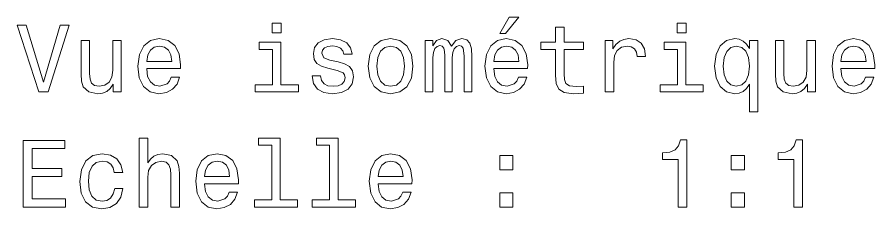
# Model space of a CAD drawing. Extents: x 291 to 1058, y 103 to 772.
# Drawn here: x 869.52 to 914.53, y 222.76 to 232.84 of the extents above; entities that cross this region are included whole.
import ezdxf

# ---------------------------------------------------------------- set-up
doc = ezdxf.new("R2010")
doc.units = 0

msp = doc.modelspace()

# ---------------------------------------------------------------- linework, layer by layer
at = {"color": 7, "lineweight": 13}
for points in [[(894.844, 231.98), (895.141, 231.98), (895.842, 232.837), (895.348, 232.837)], [(871.781, 232.409), (870.904, 229.428), (870.001, 232.409), (869.522, 232.409), (870.651, 228.904), (871.156, 228.904), (872.26, 232.409)], [(883.376, 232.525), (882.906, 232.525), (882.906, 232.02), (883.376, 232.02)], [(897.779, 231.143), (897.779, 229.786), (897.809, 229.347), (897.95, 229.045), (898.233, 228.868), (898.712, 228.808), (899.237, 228.833), (899.237, 229.216), (898.853, 229.186), (898.505, 229.226), (898.319, 229.352), (898.238, 229.564), (898.223, 229.862), (898.223, 231.143), (899.237, 231.143), (899.237, 231.521), (898.223, 231.521), (898.223, 232.313), (897.779, 232.313), (897.779, 231.521), (897.012, 231.521), (897.012, 231.143)], [(904.628, 232.525), (904.159, 232.525), (904.159, 232.02), (904.628, 232.02)], [(874.984, 231.612), (874.54, 231.612), (874.54, 230.048), (874.489, 229.685), (874.343, 229.423), (874.116, 229.262), (873.819, 229.211), (873.582, 229.252), (873.43, 229.373), (873.345, 229.579), (873.324, 229.872), (873.324, 231.612), (872.881, 231.612), (872.881, 229.832), (872.896, 229.473), (872.992, 229.176), (873.284, 228.904), (873.753, 228.808), (874.005, 228.843), (874.222, 228.934), (874.409, 229.09), (874.56, 229.317), (874.56, 228.904), (874.984, 228.904)], [(876.32, 230.129), (878.095, 230.129), (878.1, 230.336), (878.02, 230.916), (877.798, 231.35), (877.445, 231.612), (876.976, 231.708), (876.517, 231.607), (876.164, 231.324), (875.937, 230.865), (875.856, 230.26), (875.932, 229.64), (876.159, 229.186), (876.507, 228.904), (876.961, 228.808), (877.354, 228.873), (877.677, 229.045), (877.914, 229.317), (878.05, 229.68), (877.611, 229.68), (877.52, 229.479), (877.389, 229.327), (877.016, 229.206), (876.729, 229.262), (876.512, 229.438), (876.37, 229.726), (876.32, 230.114)], [(883.36, 229.277), (883.36, 231.521), (882.221, 231.521), (882.221, 231.143), (882.917, 231.143), (882.917, 229.277), (882.009, 229.277), (882.009, 228.904), (884.278, 228.904), (884.278, 229.277)], [(886.366, 230.482), (885.938, 230.583), (885.62, 230.699), (885.514, 230.936), (885.544, 231.102), (885.65, 231.223), (885.821, 231.299), (886.069, 231.329), (886.306, 231.299), (886.492, 231.208), (886.613, 231.072), (886.664, 230.891), (887.097, 230.891), (887.097, 230.901), (887.022, 231.229), (886.815, 231.486), (886.492, 231.647), (886.069, 231.708), (885.64, 231.647), (885.327, 231.481), (885.131, 231.234), (885.07, 230.921), (885.115, 230.618), (885.257, 230.406), (885.489, 230.255), (885.827, 230.149), (886.321, 230.028), (886.623, 229.902), (886.704, 229.801), (886.734, 229.65), (886.689, 229.463), (886.568, 229.322), (886.371, 229.231), (886.109, 229.201), (885.832, 229.231), (885.63, 229.337), (885.494, 229.509), (885.438, 229.746), (885.01, 229.746), (885.08, 229.342), (885.287, 229.05), (885.615, 228.873), (886.069, 228.808), (886.543, 228.873), (886.891, 229.05), (887.102, 229.332), (887.178, 229.7), (887.123, 230.018), (886.966, 230.235), (886.709, 230.376)], [(887.945, 230.255), (888.025, 229.64), (888.257, 229.186), (888.626, 228.904), (889.12, 228.808), (889.609, 228.904), (889.977, 229.181), (890.209, 229.635), (890.295, 230.255), (890.209, 230.87), (889.977, 231.329), (889.609, 231.607), (889.12, 231.708), (888.626, 231.607), (888.257, 231.324), (888.025, 230.87)], [(890.935, 228.904), (891.344, 228.904), (891.344, 230.714), (891.369, 230.986), (891.445, 231.183), (891.561, 231.299), (891.712, 231.345), (891.833, 231.304), (891.914, 231.203), (891.954, 231.032), (891.969, 230.805), (891.969, 228.904), (892.352, 228.904), (892.352, 230.714), (892.378, 230.981), (892.453, 231.178), (892.574, 231.299), (892.726, 231.345), (892.847, 231.304), (892.927, 231.203), (892.978, 230.805), (892.978, 228.904), (893.386, 228.904), (893.386, 230.775), (893.361, 231.163), (893.28, 231.461), (893.119, 231.642), (892.857, 231.708), (892.549, 231.607), (892.312, 231.314), (892.126, 231.602), (891.813, 231.708), (891.525, 231.607), (891.329, 231.324), (891.329, 231.612), (890.935, 231.612)], [(894.536, 230.129), (896.311, 230.129), (896.316, 230.336), (896.236, 230.916), (896.014, 231.35), (895.661, 231.612), (895.192, 231.708), (894.733, 231.607), (894.38, 231.324), (894.153, 230.865), (894.072, 230.26), (894.148, 229.64), (894.375, 229.186), (894.723, 228.904), (895.177, 228.808), (895.57, 228.873), (895.893, 229.045), (896.13, 229.317), (896.266, 229.68), (895.827, 229.68), (895.737, 229.479), (895.605, 229.327), (895.232, 229.206), (894.945, 229.262), (894.728, 229.438), (894.587, 229.726), (894.536, 230.114)], [(900.386, 228.904), (900.83, 228.904), (900.83, 230.452), (900.876, 230.825), (901.012, 231.092), (901.234, 231.254), (901.531, 231.309), (901.753, 231.274), (901.919, 231.173), (902.02, 231.002), (902.056, 230.77), (902.505, 230.77), (902.444, 231.178), (902.278, 231.471), (902, 231.647), (901.622, 231.708), (901.365, 231.667), (901.143, 231.566), (900.946, 231.395), (900.79, 231.163), (900.79, 231.612), (900.386, 231.612)], [(904.613, 229.277), (904.613, 231.521), (903.473, 231.521), (903.473, 231.143), (904.169, 231.143), (904.169, 229.277), (903.261, 229.277), (903.261, 228.904), (905.53, 228.904), (905.53, 229.277)], [(907.956, 231.193), (907.8, 231.42), (907.623, 231.582), (907.417, 231.672), (907.18, 231.708), (906.751, 231.607), (906.418, 231.324), (906.201, 230.87), (906.126, 230.26), (906.201, 229.645), (906.418, 229.191), (906.751, 228.904), (907.18, 228.808), (907.417, 228.838), (907.618, 228.924), (907.795, 229.08), (907.956, 229.317), (907.956, 227.855), (908.4, 227.855), (908.4, 231.612), (907.956, 231.612)], [(911.416, 231.612), (910.972, 231.612), (910.972, 230.048), (910.922, 229.685), (910.775, 229.423), (910.548, 229.262), (910.251, 229.211), (910.014, 229.252), (909.863, 229.373), (909.777, 229.579), (909.757, 229.872), (909.757, 231.612), (909.313, 231.612), (909.313, 229.832), (909.328, 229.473), (909.424, 229.176), (909.716, 228.904), (910.185, 228.808), (910.438, 228.843), (910.654, 228.934), (910.841, 229.09), (910.992, 229.317), (910.992, 228.904), (911.416, 228.904)], [(912.752, 230.129), (914.528, 230.129), (914.533, 230.336), (914.452, 230.916), (914.23, 231.35), (913.877, 231.612), (913.408, 231.708), (912.949, 231.607), (912.596, 231.324), (912.369, 230.865), (912.288, 230.26), (912.364, 229.64), (912.591, 229.186), (912.939, 228.904), (913.393, 228.808), (913.786, 228.873), (914.109, 229.045), (914.346, 229.317), (914.482, 229.68), (914.043, 229.68), (913.953, 229.479), (913.821, 229.327), (913.448, 229.206), (913.161, 229.262), (912.944, 229.438), (912.803, 229.726), (912.752, 230.114)], [(876.32, 230.502), (876.376, 230.85), (876.512, 231.107), (876.718, 231.264), (876.991, 231.319), (877.258, 231.264), (877.465, 231.107), (877.591, 230.85), (877.636, 230.502)], [(888.399, 230.26), (888.444, 230.714), (888.585, 231.042), (888.812, 231.244), (889.12, 231.314), (889.422, 231.244), (889.649, 231.047), (889.791, 230.714), (889.841, 230.26), (889.791, 229.801), (889.649, 229.468), (889.422, 229.267), (889.12, 229.201), (888.812, 229.267), (888.585, 229.468), (888.444, 229.801)], [(894.536, 230.502), (894.592, 230.85), (894.728, 231.107), (894.935, 231.264), (895.207, 231.319), (895.474, 231.264), (895.681, 231.107), (895.807, 230.85), (895.852, 230.502)], [(906.579, 230.26), (906.625, 230.709), (906.766, 231.037), (906.978, 231.239), (907.255, 231.309), (907.548, 231.239), (907.77, 231.042), (907.901, 230.714), (907.951, 230.26), (907.901, 229.801), (907.77, 229.473), (907.548, 229.272), (907.255, 229.206), (906.978, 229.272), (906.766, 229.473), (906.625, 229.806)], [(912.752, 230.502), (912.808, 230.85), (912.944, 231.107), (913.151, 231.264), (913.423, 231.319), (913.69, 231.264), (913.897, 231.107), (914.023, 230.85), (914.069, 230.502)], [(875.932, 222.857), (876.376, 222.857), (876.376, 224.42), (876.421, 224.778), (876.567, 225.04), (876.794, 225.202), (877.097, 225.262), (877.339, 225.212), (877.49, 225.076), (877.566, 224.849), (877.591, 224.546), (877.591, 222.857), (878.035, 222.857), (878.035, 224.637), (878.015, 224.995), (877.924, 225.293), (877.626, 225.565), (877.162, 225.661), (876.91, 225.626), (876.693, 225.53), (876.512, 225.378), (876.376, 225.172), (876.376, 226.478), (875.932, 226.478)], [(882.886, 226.105), (882.886, 223.23), (881.974, 223.23), (881.974, 222.857), (884.238, 222.857), (884.238, 223.23), (883.33, 223.23), (883.33, 226.478), (882.19, 226.478), (882.19, 226.105)], [(885.922, 226.105), (885.922, 223.23), (885.01, 223.23), (885.01, 222.857), (887.274, 222.857), (887.274, 223.23), (886.366, 223.23), (886.366, 226.478), (885.226, 226.478), (885.226, 226.105)], [(869.845, 222.857), (872.064, 222.857), (872.064, 223.28), (870.309, 223.28), (870.309, 224.466), (871.872, 224.466), (871.872, 224.884), (870.309, 224.884), (870.309, 225.933), (872.023, 225.933), (872.023, 226.357), (869.845, 226.357)], [(904.209, 222.857), (904.668, 222.857), (904.668, 226.382), (904.325, 226.382), (904.234, 226.074), (904.053, 225.868), (903.775, 225.747), (903.392, 225.706), (903.392, 225.348), (904.209, 225.348)], [(910.281, 222.857), (910.74, 222.857), (910.74, 226.382), (910.397, 226.382), (910.306, 226.074), (910.125, 225.868), (909.847, 225.747), (909.464, 225.706), (909.464, 225.348), (910.281, 225.348)], [(874.62, 224.667), (875.059, 224.667), (874.968, 225.071), (874.752, 225.388), (874.414, 225.585), (873.975, 225.661), (873.491, 225.56), (873.123, 225.278), (872.891, 224.819), (872.81, 224.203), (872.886, 223.593), (873.113, 223.139), (873.471, 222.857), (873.96, 222.761), (874.394, 222.837), (874.731, 223.048), (874.963, 223.381), (875.064, 223.825), (874.641, 223.825), (874.565, 223.543), (874.424, 223.331), (874.222, 223.2), (873.975, 223.159), (873.667, 223.225), (873.445, 223.427), (873.309, 223.754), (873.264, 224.218), (873.309, 224.672), (873.45, 225), (873.677, 225.202), (873.975, 225.272), (874.237, 225.227), (874.434, 225.111), (874.565, 224.919)], [(879.356, 224.082), (881.131, 224.082), (881.136, 224.289), (881.056, 224.869), (880.834, 225.303), (880.481, 225.565), (880.012, 225.661), (879.553, 225.56), (879.2, 225.278), (878.973, 224.819), (878.892, 224.213), (878.968, 223.593), (879.195, 223.139), (879.543, 222.857), (879.997, 222.761), (880.39, 222.827), (880.713, 222.998), (880.95, 223.27), (881.086, 223.633), (880.647, 223.633), (880.556, 223.432), (880.425, 223.28), (880.052, 223.159), (879.765, 223.215), (879.548, 223.391), (879.406, 223.679), (879.356, 224.067)], [(888.464, 224.082), (890.239, 224.082), (890.244, 224.289), (890.164, 224.869), (889.942, 225.303), (889.589, 225.565), (889.12, 225.661), (888.661, 225.56), (888.308, 225.278), (888.081, 224.819), (888, 224.213), (888.076, 223.593), (888.303, 223.139), (888.651, 222.857), (889.105, 222.761), (889.498, 222.827), (889.821, 222.998), (890.058, 223.27), (890.194, 223.633), (889.755, 223.633), (889.664, 223.432), (889.533, 223.28), (889.16, 223.159), (888.873, 223.215), (888.656, 223.391), (888.515, 223.679), (888.464, 224.067)], [(894.844, 224.814), (895.54, 224.814), (895.54, 225.565), (894.844, 225.565)], [(906.988, 224.814), (907.684, 224.814), (907.684, 225.565), (906.988, 225.565)], [(879.356, 224.455), (879.412, 224.803), (879.548, 225.061), (879.755, 225.217), (880.027, 225.272), (880.294, 225.217), (880.501, 225.061), (880.627, 224.803), (880.672, 224.455)], [(888.464, 224.455), (888.52, 224.803), (888.656, 225.061), (888.863, 225.217), (889.135, 225.272), (889.402, 225.217), (889.609, 225.061), (889.735, 224.803), (889.78, 224.455)], [(894.844, 222.857), (895.54, 222.857), (895.54, 223.608), (894.844, 223.608)], [(906.988, 222.857), (907.684, 222.857), (907.684, 223.608), (906.988, 223.608)]]:
    msp.add_lwpolyline(points, close=True, dxfattribs=at)

doc.saveas('drawing.dxf')
